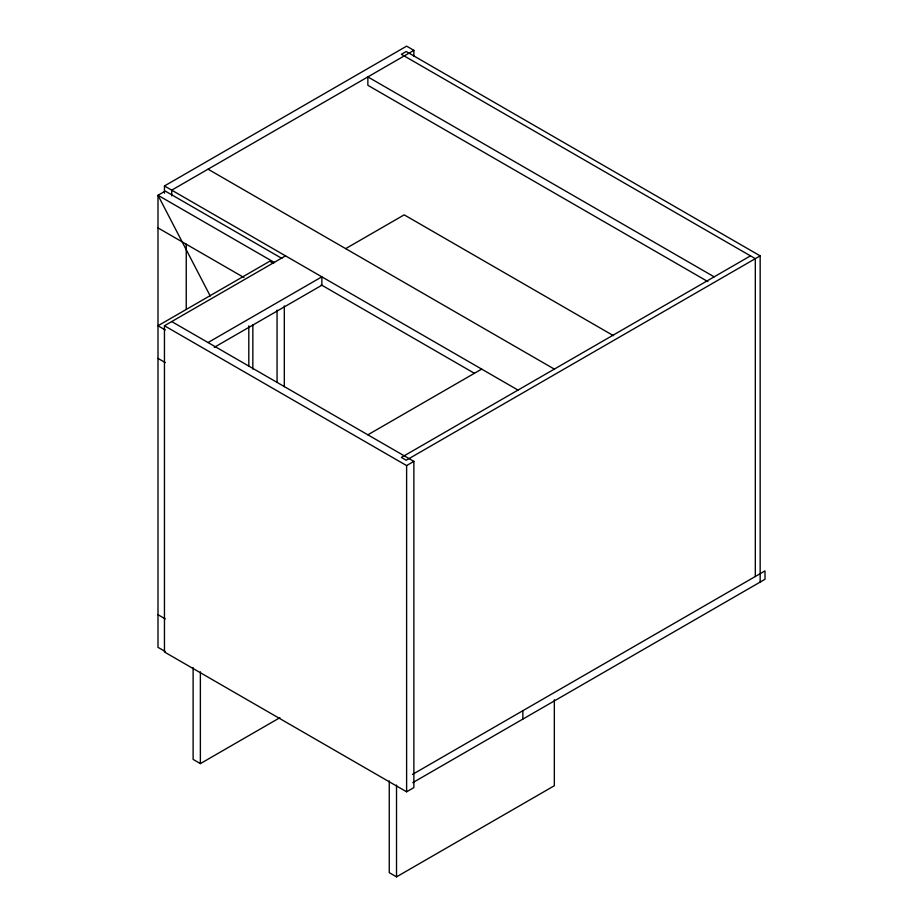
<?xml version="1.0" encoding="UTF-8"?>
<svg xmlns="http://www.w3.org/2000/svg" width="923" height="923" viewBox="0 0 923 923"><rect width="100%" height="100%" fill="white"/><g stroke="black" fill="none" stroke-linecap="round" stroke-linejoin="round"><path stroke-width="1.38" d="M164.456 193.149L164.456 185.961L406.616 46.15L413.873 50.35L413.873 56.095M413.873 50.35L171.724 190.15L171.724 195.895M171.724 321.573L413.873 461.385L413.873 787.607L406.616 791.796L164.456 651.996L164.456 325.761L285.53 255.867M345.756 248.587L404.193 214.851L613.46 335.672M208.044 342.548L321.862 276.831L321.862 285.219L214.228 347.36M367.862 434.814L481.679 369.108M750.48 255.867L401.367 457.416L406.212 460.219L760.16 255.867L760.16 582.09M164.456 325.761L406.616 465.573L413.873 461.385M193.115 667.641L193.115 759.41L200.372 763.609L279.9 717.69M412.443 774.455L765.005 570.899L765.005 579.286L412.766 782.658M389.252 780.881L389.252 872.65L396.521 876.85L554.331 785.738L554.331 699.703M760.16 255.867L406.212 51.515L401.367 54.307L755.314 258.659L755.314 576.494M714.148 276.831L367.862 76.909L367.862 85.297L707.918 281.63M208.044 169.186L554.331 369.108M164.456 185.961L517.999 390.083M281.838 258.394L165.263 191.084L157.995 195.284L157.995 647.335L165.263 651.523M321.192 284.838L474.41 373.296M274.581 262.582L157.995 195.284L210.248 296.018M273.427 263.32L269.793 261.221L157.995 325.761L165.263 329.961M157.995 227.9L243.903 277.5M157.995 358.389L165.263 362.577M157.995 614.706L165.263 618.906M522.845 710.71L522.845 719.098M406.616 465.573L406.616 791.796M396.521 785.081L396.521 876.85M284.319 305.963L284.319 386.714M277.062 310.116L277.062 382.26M252.844 324.584L252.844 369.108M248.806 325.865L248.806 366.189M200.372 671.829L200.372 763.609M186.25 244.214L186.25 309.009"/></g></svg>
